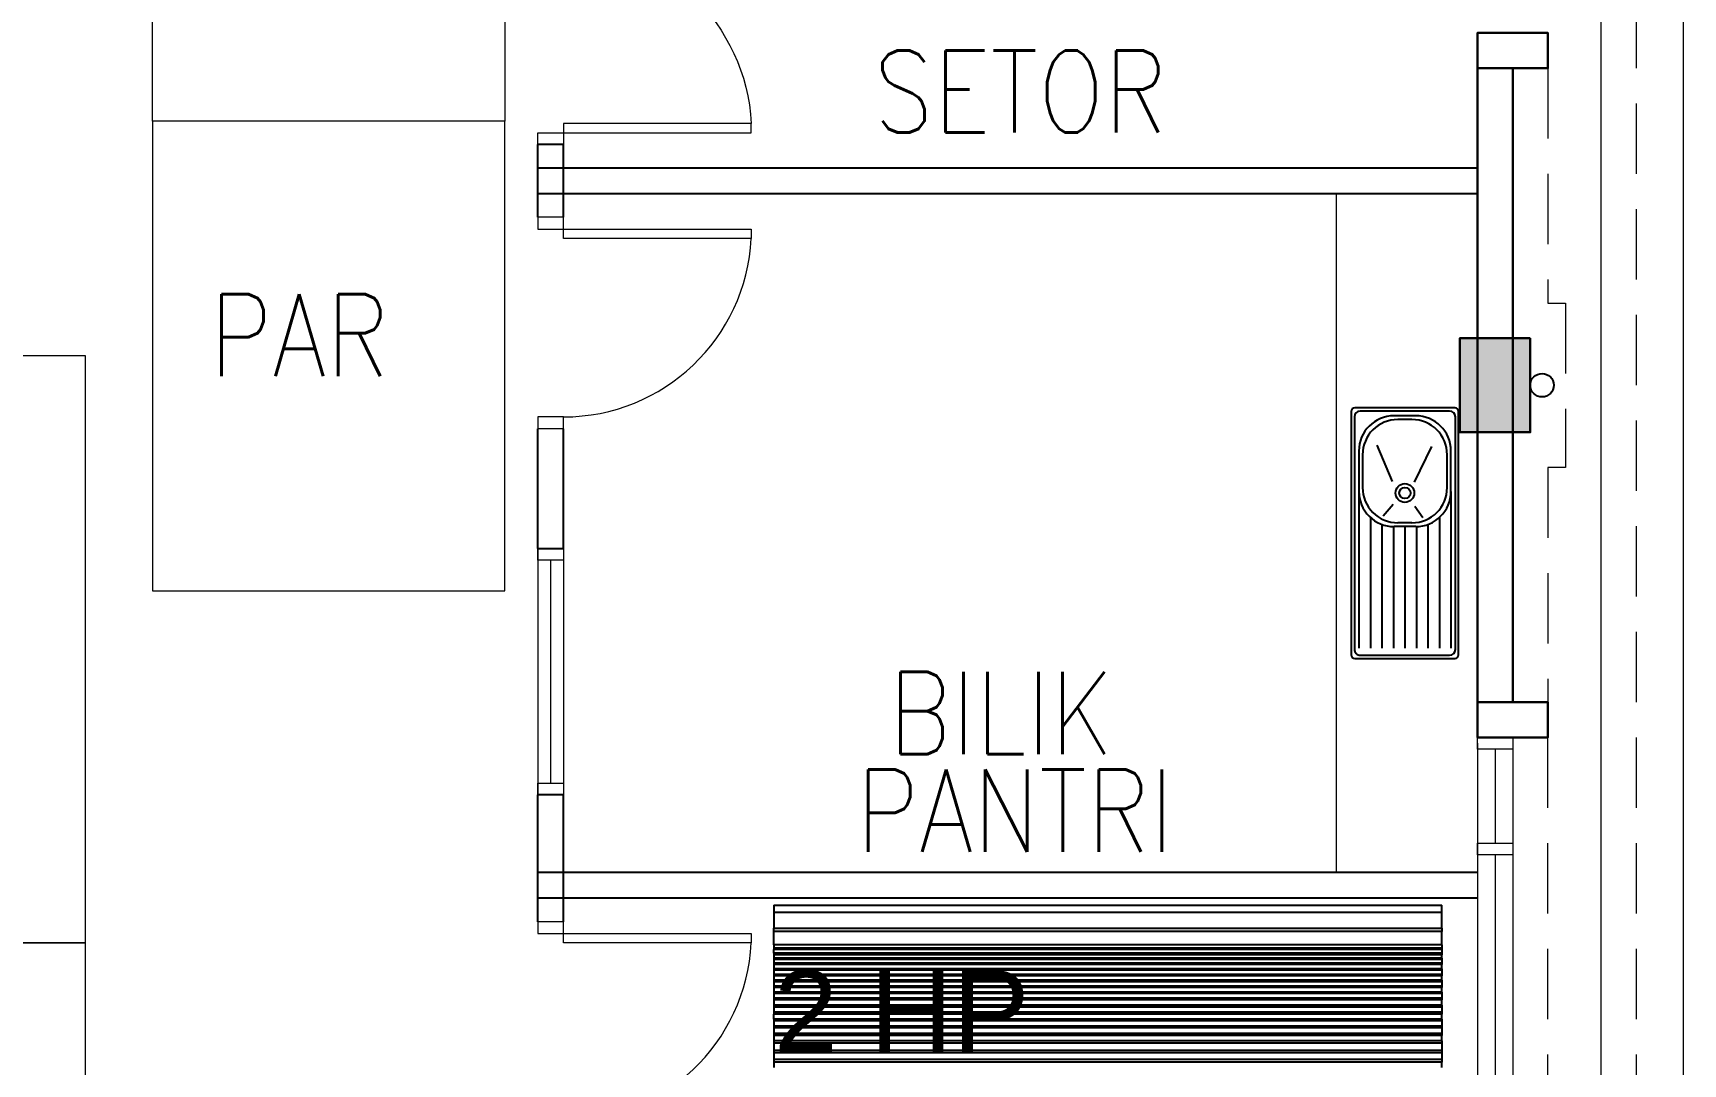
# Model space of a CAD drawing. Header units: inches. Extents: x 14 to 94880, y -4 to 65361.
# Drawn here: x 26917 to 33940, y 44308 to 48698 of the extents above; entities that cross this region are included whole.
import ezdxf
from ezdxf.enums import TextEntityAlignment as Align

# ---------------------------------------------------------------- set-up
doc = ezdxf.new("R2010")
doc.units = ezdxf.units.IN
doc.header["$MEASUREMENT"] = 0
doc.linetypes.add('HIDDEN', pattern=[0.375, 0.25, -0.125])
for name, color, linetype, lineweight in [('1', 8, 'Continuous', 9), ('COLUMN', 8, 'Continuous', 30), ('DOOR', 8, 'Continuous', 20), ('LW', 8, 'Continuous', 20), ('t3', 8, 'Continuous', 25), ('wall', 8, 'Continuous', 30), ('WIN', 8, 'Continuous', 18)]:
    doc.layers.add(name, color=color, linetype=linetype, lineweight=lineweight)
for name, color, linetype in [('DOWNPIPE', 8, 'Continuous'), ('Edges', 7, 'Continuous'), ('partition', 8, 'Continuous'), ('SAN', 8, 'Continuous'), ('SANITARY', 8, 'Continuous')]:
    doc.layers.add(name, color=color, linetype=linetype)
doc.styles.add('LAILA', font='romans.shx', dxfattribs={"width": 0.85})
doc.styles.get("Standard").update_dxf_attribs({"font": 'arial.ttf'})

# ---------------------------------------------------------------- blocks, each defined once
blk = doc.blocks.new('dr16')
at = {"layer": 'DOOR', "color": 1}
blk.add_line((-2409712.2, -909070.8), (-2409602.2, -909070.8), dxfattribs=at)
for points in [[(-2409712.2, -909070.8), (-2409602.2, -909070.8), (-2409602.2, -909020.8), (-2409712.2, -909020.8)], [(-2410511.2, -909830.8), (-2409712.2, -909830.8), (-2409712.2, -909870.8), (-2410511.2, -909870.8)], [(-2409712.2, -909920.8), (-2409602.2, -909920.8), (-2409602.2, -909870.8), (-2409712.2, -909870.8)]]:
    blk.add_lwpolyline(points, close=True, dxfattribs=at)
at = {"layer": 'DOOR', "color": 9}
blk.add_arc((-2409712.2, -909870.8), 800, 90, 177.13402, dxfattribs=at)
blk = doc.blocks.new('Kit-sink')
at = {"layer": 'SAN'}
for p, q in [((0, 0), (0, -427)), ((1052, 15), (15, 15)), ((1028.5, 1.5), (38.5, 1.5)), ((1067, -427), (1067, 0)), ((13.5, -23.5), (13.5, -403.5)), ((355.5, -17.5), (183.5, -17.5)), ((339.5, -33.5), (199.5, -33.5)), ((355.5, -17.5), (1023.6, -17.5)), ((466.4, -66.5), (1023.6, -66.5)), ((1053.5, -403.5), (1053.5, -23.5)), ((164.8, -99.7), (316.1, -173.8)), ((417.9, -170.7), (467.3, -136.7)), ((496.2, -115.5), (1023.6, -115.5)), ((33.5, -167.5), (33.5, -259.5)), ((49.5, -183.5), (49.5, -243.5)), ((489.5, -183.5), (489.5, -243.5)), ((505.5, -164.5), (1023.6, -164.5)), ((505.5, -167.5), (505.5, -259.5)), ((313, -266.5), (158.7, -331.3)), ((411.7, -263.4), (461.1, -306.6)), ((505.5, -213.5), (1023.6, -213.5)), ((505.5, -262.5), (1023.6, -262.5)), ((496.2, -311.5), (1023.6, -311.5)), ((183.5, -409.5), (355.5, -409.5)), ((199.5, -393.5), (339.5, -393.5)), ((355.5, -409.5), (1023.6, -409.5)), ((466.4, -360.5), (1023.6, -360.5)), ((15, -442), (1052, -442)), ((38.5, -428.5), (1028.5, -428.5))]:
    blk.add_line(p, q, dxfattribs=at)
for radius in [40, 23.9]:
    blk.add_circle((362.5, -213.5), radius, dxfattribs=at)
for centre, radius, start, end in [((15, 0), 15, 90, 180), ((38.5, -23.5), 25, 90, 180), ((1028.5, -23.5), 25, 0, 90), ((1052, 0), 15, 0, 90), ((183.5, -167.5), 150, 90, 180), ((199.5, -183.5), 150, 90, 180), ((339.5, -183.5), 150, 0, 90), ((355.5, -167.5), 150, 0, 90), ((183.5, -259.5), 150, 180, 270), ((199.5, -243.5), 150, 180, 270), ((339.5, -243.5), 150, 270, 0), ((355.5, -259.5), 150, 270, 0), ((38.5, -403.5), 25, 180, 270), ((1028.5, -403.5), 25, 270, 0), ((15, -427), 15, 180, 270), ((1052, -427), 15, 270, 0)]:
    blk.add_arc(centre, radius, start, end, dxfattribs=at)
blk = doc.blocks.new('WIN')
at = {"layer": 'WIN', "color": 1}
for p, q in [((-2479668.1, -915154.6), (-2476718.1, -915154.6)), ((-2479643.1, -915229.6), (-2479243.1, -915229.6)), ((-2479193.1, -915229.6), (-2478218.1, -915229.6)), ((-2478168.1, -915229.6), (-2477193.1, -915229.6)), ((-2477143.1, -915229.6), (-2476743.1, -915229.6)), ((-2479668.1, -915304.6), (-2476718.1, -915304.6))]:
    blk.add_line(p, q, dxfattribs=at)
for points in [[(-2479693.1, -915304.6), (-2479643.1, -915304.6), (-2479643.1, -915154.6), (-2479693.1, -915154.6)], [(-2479243.1, -915304.6), (-2479193.1, -915304.6), (-2479193.1, -915154.6), (-2479243.1, -915154.6)], [(-2478218.1, -915304.6), (-2478168.1, -915304.6), (-2478168.1, -915154.6), (-2478218.1, -915154.6)], [(-2477193.1, -915304.6), (-2477143.1, -915304.6), (-2477143.1, -915154.6), (-2477193.1, -915154.6)], [(-2476743.1, -915304.6), (-2476693.1, -915304.6), (-2476693.1, -915154.6), (-2476743.1, -915154.6)]]:
    blk.add_lwpolyline(points, close=True, dxfattribs=at)
blk = doc.blocks.new('air con')
at = {"layer": 'Edges'}
for p, q in [((71.4, 41.9), (152.4, 41.9)), ((71.4, 41.9), (71.4, 41.09)), ((71.4, 41.09), (152.4, 41.09)), ((71.4, 41.09), (71.4, 39.12)), ((152.4, 41.09), (152.4, 41.9)), ((152.4, 39.12), (152.4, 41.09)), ((71.4, 39.12), (152.4, 39.12)), ((71.4, 38.72), (71.4, 39.12)), ((152.4, 38.72), (71.4, 38.72)), ((71.4, 37.09), (71.4, 38.72)), ((152.4, 39.12), (152.4, 38.72)), ((152.4, 37.09), (152.4, 38.72)), ((71.4, 37.09), (71.4, 36.7)), ((152.4, 37.09), (71.4, 37.09)), ((152.4, 36.7), (71.4, 36.7)), ((71.4, 36.7), (71.4, 36.54)), ((152.4, 36.54), (71.4, 36.54)), ((71.4, 36.08), (71.4, 36.54)), ((152.4, 36.08), (71.4, 36.08)), ((71.4, 36.08), (71.4, 35.91)), ((152.4, 37.09), (152.4, 36.7)), ((152.4, 36.7), (152.4, 36.54)), ((152.4, 36.54), (152.4, 36.08)), ((152.4, 36.08), (152.4, 35.91)), ((152.4, 35.91), (71.4, 35.91)), ((71.4, 35.91), (71.4, 35.49)), ((71.4, 35.49), (71.4, 35.34)), ((152.4, 35.49), (71.4, 35.49)), ((152.4, 35.34), (71.4, 35.34)), ((71.4, 35.34), (71.4, 34.88)), ((152.4, 34.88), (71.4, 34.88)), ((71.4, 34.88), (71.4, 34.71)), ((152.4, 34.71), (71.4, 34.71)), ((71.4, 34.71), (71.4, 34.21)), ((152.4, 34.21), (71.4, 34.21)), ((71.4, 34.21), (71.4, 34.02)), ((152.4, 35.49), (152.4, 35.91)), ((152.4, 35.49), (152.4, 35.34)), ((152.4, 35.34), (152.4, 34.88)), ((152.4, 34.88), (152.4, 34.71)), ((152.4, 34.21), (152.4, 34.71)), ((152.4, 34.21), (152.4, 34.02)), ((71.4, 34.02), (71.4, 33.51)), ((152.4, 34.02), (71.4, 34.02)), ((152.4, 33.51), (71.4, 33.51)), ((71.4, 33.51), (71.4, 33.33)), ((152.4, 33.33), (71.4, 33.33)), ((71.4, 33.33), (71.4, 32.83)), ((152.4, 32.83), (71.4, 32.83)), ((71.4, 32.83), (71.4, 32.62)), ((152.4, 32.62), (71.4, 32.62)), ((71.4, 32.62), (71.4, 32.1)), ((152.4, 32.1), (71.4, 32.1)), ((71.4, 32.1), (71.4, 31.91)), ((152.4, 34.02), (152.4, 33.51)), ((152.4, 33.51), (152.4, 33.33)), ((152.4, 32.83), (152.4, 33.33)), ((152.4, 32.83), (152.4, 32.62)), ((152.4, 32.62), (152.4, 32.1)), ((152.4, 32.1), (152.4, 31.91)), ((152.4, 31.91), (71.4, 31.91)), ((71.4, 31.91), (71.4, 31.38)), ((152.4, 31.38), (71.4, 31.38)), ((71.4, 31.38), (71.4, 31.19)), ((152.4, 31.19), (71.4, 31.19)), ((71.4, 31.19), (71.4, 30.65)), ((152.4, 30.65), (71.4, 30.65)), ((71.4, 30.65), (71.4, 30.44)), ((152.4, 30.44), (71.4, 30.44)), ((71.4, 30.44), (71.4, 29.79)), ((152.4, 31.38), (152.4, 31.91)), ((152.4, 31.38), (152.4, 31.19)), ((152.4, 31.19), (152.4, 30.65)), ((152.4, 30.65), (152.4, 30.44)), ((152.4, 29.79), (152.4, 30.44)), ((152.4, 29.79), (71.4, 29.79)), ((71.4, 29.79), (71.4, 29.56)), ((71.4, 29.56), (71.4, 28.93)), ((152.4, 29.56), (71.4, 29.56)), ((152.4, 28.93), (71.4, 28.93)), ((71.4, 28.93), (71.4, 28.71)), ((152.4, 28.71), (71.4, 28.71)), ((71.4, 28.09), (71.4, 28.71)), ((152.4, 28.09), (71.4, 28.09)), ((71.4, 28.09), (71.4, 27.87)), ((152.4, 29.79), (152.4, 29.56)), ((152.4, 29.56), (152.4, 28.93)), ((152.4, 28.93), (152.4, 28.71)), ((152.4, 28.09), (152.4, 28.71)), ((152.4, 28.09), (152.4, 27.87)), ((71.4, 27.87), (71.4, 27.23)), ((152.4, 27.87), (71.4, 27.87)), ((152.4, 27.23), (71.4, 27.23)), ((71.4, 27.23), (71.4, 27.02)), ((71.4, 27.02), (71.4, 26.35)), ((152.4, 27.02), (71.4, 27.02)), ((152.4, 26.35), (71.4, 26.35)), ((71.4, 26.35), (71.4, 26.12)), ((152.4, 26.12), (71.4, 26.12)), ((71.4, 26.12), (71.4, 25.47)), ((152.4, 27.87), (152.4, 27.23)), ((152.4, 27.23), (152.4, 27.02)), ((152.4, 27.02), (152.4, 26.35)), ((152.4, 26.35), (152.4, 26.12)), ((152.4, 25.47), (152.4, 26.12)), ((152.4, 25.47), (71.4, 25.47)), ((71.4, 25.47), (71.4, 25.16)), ((152.4, 25.16), (71.4, 25.16)), ((71.4, 25.16), (71.4, 24.3)), ((152.4, 24.3), (71.4, 24.3)), ((71.4, 24.3), (71.4, 24)), ((152.4, 25.47), (152.4, 25.16)), ((152.4, 25.16), (152.4, 24.3)), ((152.4, 24.3), (152.4, 24)), ((152.4, 24), (71.4, 24)), ((71.4, 24), (71.4, 23.18)), ((71.4, 23.18), (71.4, 22.88)), ((152.4, 23.18), (71.4, 23.18)), ((152.4, 22.88), (71.4, 22.88)), ((71.4, 22.88), (71.4, 22.21)), ((152.4, 24), (152.4, 23.18)), ((152.4, 23.18), (152.4, 22.88)), ((152.4, 22.21), (152.4, 22.88))]:
    blk.add_line(p, q, dxfattribs=at)

msp = doc.modelspace()

# ---------------------------------------------------------------- linework, layer by layer
at = {"layer": '1'}
for points in [[(27426, 50323.4), (28926, 50323.4), (28926, 48323.4), (27426, 48323.4)], [(28926, 48323.4), (27426, 48323.4), (27426, 46323.4), (28926, 46323.4)], [(27140.2, 44823.4), (27140.2, 47323.4), (25140.2, 47323.4), (25140.2, 44823.4)], [(27140.2, 42323.4), (27140.2, 44823.4), (25140.2, 44823.4), (25140.2, 42323.4)]]:
    msp.add_lwpolyline(points, close=True, dxfattribs=at)
at = {"layer": 'COLUMN'}
msp.add_lwpolyline([(33290.2, 47398.4), (32990.2, 47398.4), (32990.2, 46998.4), (33290.2, 46998.4)], close=True, dxfattribs=at)
msp.add_solid([(33290.2, 47398.4), (32990.2, 47398.4), (33290.2, 46998.4), (32990.2, 46998.4)], dxfattribs=at)
at = {"layer": 'DOWNPIPE'}
msp.add_circle((33340.2, 47198.4), 50, dxfattribs=at)
at = {"layer": 'LW'}
for p, q in [((33940.2, 53998.4), (33940.2, 40398.4)), ((33590.2, 53648.4), (33590.2, 40748.4)), ((32465.2, 45123.4), (32465.2, 48013.4))]:
    msp.add_line(p, q, dxfattribs=at)
at = {"layer": 'LW', "linetype": 'HIDDEN', "ltscale": 1200}
for p, q in [((33740.2, 53798.4), (33740.2, 40598.4)), ((33365.2, 42698.4), (33365.2, 45698.4))]:
    msp.add_line(p, q, dxfattribs=at)
msp.add_lwpolyline([(33365.2, 48548.4), (33365.2, 47548.4), (33440.2, 47548.4), (33440.2, 46848.4), (33365.2, 46848.4), (33365.2, 45848.4)], dxfattribs=at)
at = {"layer": 'partition'}
for p, q in [((29175.2, 48223.4), (29065.2, 48223.4)), ((29065.2, 47913.4), (29065.2, 48223.4)), ((29175.2, 47913.4), (29175.2, 48223.4)), ((33065.2, 48123.4), (29065.2, 48123.4)), ((33065.2, 48013.4), (29065.2, 48013.4)), ((29065.2, 46503.4), (29065.2, 47013.4)), ((29175.2, 46503.4), (29175.2, 47013.4)), ((29065.2, 46503.4), (29175.2, 46503.4)), ((29065.2, 44913.4), (29065.2, 45453.4)), ((29175.2, 45453.4), (29065.2, 45453.4)), ((29175.2, 44913.4), (29175.2, 45453.4)), ((33065.2, 45123.4), (29065.2, 45123.4)), ((33065.2, 45013.4), (29065.2, 45013.4))]:
    msp.add_line(p, q, dxfattribs=at)
at = {"layer": 'wall'}
for p, q in [((33065.2, 45698.4), (33065.2, 48698.4)), ((33215.2, 45848.4), (33215.2, 48548.4))]:
    msp.add_line(p, q, dxfattribs=at)
for points in [[(33065.2, 48548.4), (33065.2, 48698.4), (33365.2, 48698.4), (33365.2, 48548.4)], [(33065.2, 45698.4), (33065.2, 45848.4), (33365.2, 45848.4), (33365.2, 45698.4)]]:
    msp.add_lwpolyline(points, close=True, dxfattribs=at)
at = {"layer": 'WIN'}
for p, q in [((29065.2, 46503.4), (29065.2, 45453.4)), ((29175.2, 46503.4), (29175.2, 45453.4)), ((29120.2, 46453.4), (29120.2, 45503.4))]:
    msp.add_line(p, q, dxfattribs=at)
for points in [[(29175.2, 46453.4), (29065.2, 46453.4), (29065.2, 46503.4), (29175.2, 46503.4)], [(29175.2, 45453.4), (29065.2, 45453.4), (29065.2, 45503.4), (29175.2, 45503.4)]]:
    msp.add_lwpolyline(points, close=True, dxfattribs=at)

# ---------------------------------------------------------------- block references
at = {"xscale": 35.09132088261752, "yscale": 35.09132088261752, "zscale": 35.09132088261752}
msp.add_blockref('air con', (27565.4, 43513.2), dxfattribs=at)
at = {"layer": 'DOOR', "xscale": -1}
msp.add_blockref('dr16', (-2380537, 958144.2), dxfattribs=at)
at = {"layer": 'DOOR', "rotation": 180}
for p in [(-2380537, -862007.3), (-2380537, -865007.3)]:
    msp.add_blockref('dr16', p, dxfattribs=at)
at = {"layer": 'SANITARY', "rotation": 270}
msp.add_blockref('Kit-sink', (32969.9, 47101.9), dxfattribs=at)
at = {"layer": 'WIN', "xscale": -1, "rotation": 90}
msp.add_blockref('WIN', (-882089.4, -2433994.6), dxfattribs=at)

# ---------------------------------------------------------------- texts
at = {"insert": (30071, 44706.9), "char_height": 350, "width": 1104.004, "attachment_point": 1}
msp.add_mtext('2 HP \\P', dxfattribs=at)
at = {"layer": 't3', "style": 'LAILA', "width": 0.85}
for s, p in [('SETOR', (30494.9, 48624.1)), ('BILIK', (30559.1, 45977.5)), ('PANTRI', (30421.3, 45561.3))]:
    msp.add_text(s, height=350, dxfattribs=at).set_placement(p, align=Align.TOP_LEFT)
msp.add_text('PAR', height=350, dxfattribs=at).set_placement((27668.1, 47236.4))

doc.saveas('drawing.dxf')
